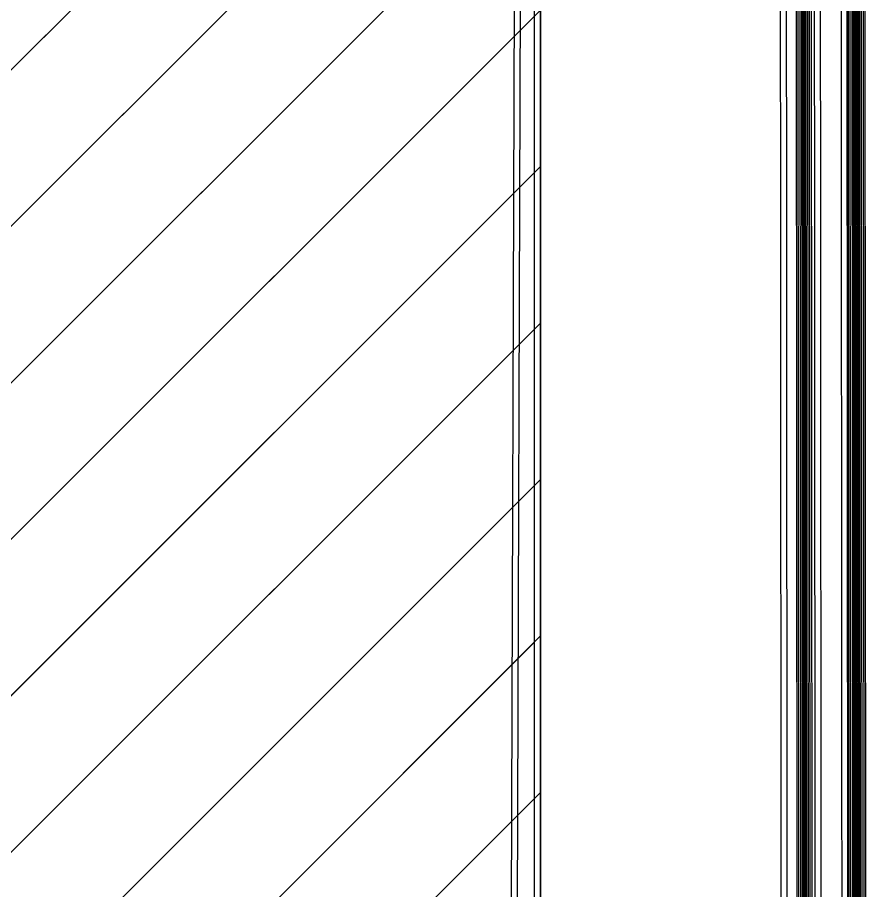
# Model space of a CAD drawing. Header units: inches. Extents: x 4821 to 127877, y 58012 to 433683.
# Drawn here: x 87312.3 to 87792.6, y 85394.8 to 85888 of the extents above; entities that cross this region are included whole.
import ezdxf

# ---------------------------------------------------------------- set-up
doc = ezdxf.new("R2010")
doc.units = ezdxf.units.IN
doc.header["$MEASUREMENT"] = 0
for name, color, linetype in [('A-WAL-CMU', 7, 'Continuous'), ('A-WALL', 53, 'Continuous'), ('COL FISRT$0$COL GROUND$0$Cloums$0$A-COL-HAT', 8, 'Continuous'), ('COL FISRT$0$COL GROUND$0$Cloums$0$A-COL-RFC', 210, 'Continuous'), ('HA', 9, 'Continuous')]:
    doc.layers.add(name, color=color, linetype=linetype)

# ---------------------------------------------------------------- blocks, each defined once
blk = doc.blocks.new('COL FISRT')
at = {"layer": 'COL FISRT$0$COL GROUND$0$Cloums$0$A-COL-HAT'}
h = blk.add_hatch(dxfattribs=at)
h.set_pattern_fill('ANSI31', color=256, scale=500)
h.set_pattern_definition([(45, (1132937.42, -1550303.88), (-44.194174, 44.194174), [])])
h.paths.add_polyline_path([(1200077.91, -1522172.04), (1200077.91, -1518497.09), (1200078.14, -1518497.09), (1200077.67, -1517122.13), (1199432.13, -1517122.04), (1192527.91, -1517122.04), (1192527.91, -1520072.04), (1192827.91, -1520072.04), (1192827.91, -1517422.04), (1199780.89, -1517422.04), (1199777.91, -1519822.04), (1195677.91, -1519822.04), (1195677.91, -1522172.04), (1195977.91, -1522172.04), (1195977.91, -1520122.04), (1199777.91, -1520122.04), (1199777.91, -1522172.04)])
at = {"layer": 'COL FISRT$0$COL GROUND$0$Cloums$0$A-COL-RFC', "linetype": 'Continuous', "elevation": 0}
blk.add_lwpolyline([(1200077.91, -1522172.04), (1200077.91, -1517122.13), (1199783.88, -1517122.04), (1192527.91, -1517122.04), (1192527.91, -1520072.04), (1192827.91, -1520072.04), (1192827.91, -1517422.04), (1199777.91, -1517422.04), (1199777.91, -1519822.04), (1195677.91, -1519822.04), (1195677.91, -1522172.04), (1195977.91, -1522172.04), (1195977.91, -1520122.04), (1199777.91, -1520122.04), (1199777.91, -1522172.04), (1200077.91, -1522172.04)], dxfattribs=at)
blk = doc.blocks.new('FIRST SLAB EDGE')
at = {"color": 165, "linetype": 'Continuous', "extrusion": (5.69003e-07, 1.56101e-06, 1)}
for p, q in [((1200851.17, -1726823.88, 0), (1200849.16, -1724008.24, 0)), ((1200852.17, -1726823.88, 0), (1200850.16, -1724008.24, 0)), ((1200853.17, -1726823.88, 0), (1200851.16, -1724008.24, 0)), ((1200854.17, -1726823.88, 0), (1200852.16, -1724008.25, 0)), ((1200855.17, -1726823.88, 0), (1200853.16, -1724008.25, 0)), ((1200856.17, -1726823.87, 0), (1200854.16, -1724008.26, 0)), ((1200857.17, -1726822.87, 0), (1200855.16, -1724009.26, 0)), ((1200821.77, -1726819.38, 0), (1200819.76, -1724012.74, 0)), ((1200822.77, -1726819.38, 0), (1200820.76, -1724012.74, 0)), ((1200823.77, -1726819.38, 0), (1200821.76, -1724012.74, 0)), ((1200824.77, -1726819.38, 0), (1200822.76, -1724012.74, 0)), ((1200825.77, -1726819.38, 0), (1200823.76, -1724012.74, 0)), ((1200826.77, -1726819.38, 0), (1200824.76, -1724012.74, 0))]:
    blk.add_line(p, q, dxfattribs=at)
at = {"color": 31, "extrusion": (5.69003e-07, 1.56101e-06, 1)}
blk.add_line((1200850.37, -1726797.88, 0), (1200848.36, -1724034.24, 0), dxfattribs=at)
at = {"color": 31, "extrusion": (5.69003e-07, 1.56101e-06, 1), "elevation": -2.01}
for points in [[(1200812.77, -1726805.88), (1200810.76, -1724026.24)], [(1200831.97, -1726799.08), (1200829.96, -1724033.04)], [(1200844.96, -1724034.24), (1200846.97, -1726797.88)]]:
    blk.add_lwpolyline(points, dxfattribs=at)
at = {"layer": 'A-WAL-CMU'}
blk.add_line((1200672.34, -1728513.46), (1200672.34, -1723163.52), dxfattribs=at)

msp = doc.modelspace()

# ---------------------------------------------------------------- linework, layer by layer
at = {"layer": 'A-WALL'}
for points in [[(82874.95, 99395.85), (82874.95, 89400.91), (87604.33, 89400.91), (87604.33, 80603.28), (82874.33, 80603.28), (82874.95, 68904.55), (66209.33, 68904.55), (66209.33, 82275.84), (51095.97, 82275.84), (51095.97, 68904.55), (34429.05, 68904.55), (34429.66, 80603.28), (29699.36, 80603.28), (29696.68, 89400.82), (34429.66, 89400.91), (34429.66, 99395.85), (82874.95, 99395.85)], [(82878.35, 99398.84), (82878.35, 89403.89), (87607.73, 89403.89), (87607.73, 80606.26), (82877.73, 80606.26), (82878.35, 68907.53), (66212.73, 68907.53), (66212.73, 82278.83), (51099.37, 82278.83), (51099.37, 68907.53), (34432.45, 68907.53), (34433.06, 80606.26), (29702.76, 80606.26), (29700.08, 89403.8), (34433.06, 89403.89), (34433.06, 99398.84), (82878.35, 99398.84)]]:
    msp.add_lwpolyline(points, dxfattribs=at)
at = {"layer": 'HA', "elevation": 0}
for points in [[(51095.97, 68904.55), (34430.36, 68904.55), (34430.36, 80603.28), (29699.36, 80603.28), (29698.84, 89398.62), (34429.66, 89398.62), (34429.66, 99395.85), (82874.95, 99395.86), (82874.95, 89400.91), (87604.33, 89400.91), (87575.63, 80603.28), (82874.95, 80603.28), (82874.95, 68904.55), (34429.05, 68907.09)], [(51099.37, 68907.53), (34433.76, 68907.53), (34433.76, 80606.26), (29702.76, 80606.26), (29702.24, 89401.61), (34433.06, 89401.61), (34433.06, 99398.84), (82878.35, 99398.84), (82878.35, 89403.89), (87607.73, 89403.89), (87579.03, 80606.26), (82878.35, 80606.26), (82878.35, 68907.53), (34432.45, 68910.07)]]:
    msp.add_lwpolyline(points, dxfattribs=at)

# ---------------------------------------------------------------- block references
at = {"layer": 'A-WAL-CMU'}
for name, p in [('FIRST SLAB EDGE', (-1113064.6, 1810842.37, 0)), ('FIRST SLAB EDGE', (-1113068, 1810839.38, 0)), ('COL FISRT', (-1112470.17, 1606525.93)), ('COL FISRT', (-1112473.57, 1606522.95))]:
    msp.add_blockref(name, p, dxfattribs=at)

doc.saveas('drawing.dxf')
